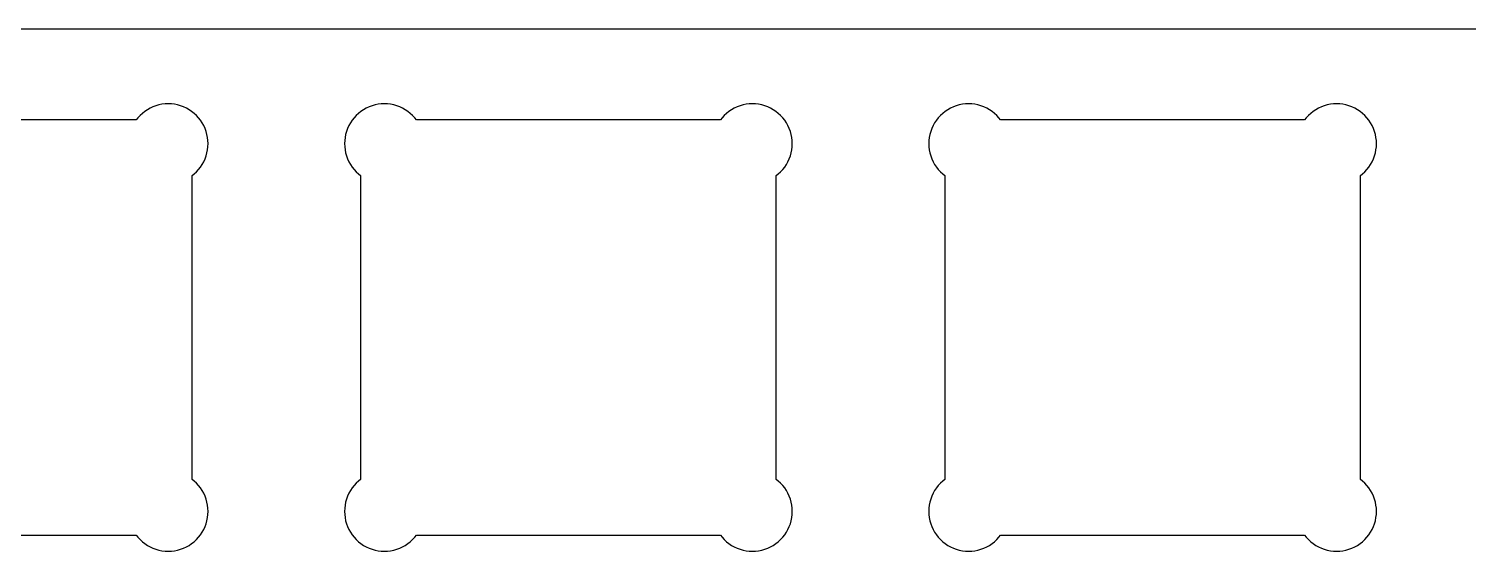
# Model space of a CAD drawing. Extents: x 0 to 286, y 0 to 96.
# Drawn here: x 30.27 to 77.21, y 78.89 to 95.94 of the extents above; entities that cross this region are included whole.
import ezdxf

# ---------------------------------------------------------------- set-up
doc = ezdxf.new("R2010")
doc.units = 0
doc.layers.get('0').update_dxf_attribs({"linetype": 'CONTINUOUS'})

msp = doc.modelspace()

# ---------------------------------------------------------------- linework, layer by layer
at = {"color": 0}
for p, q in [((0.01929, 95.9362), (286.218, 95.9362)), ((34.4165, 93.424), (34.3214, 93.3884)), ((34.5143, 93.4515), (34.4165, 93.424)), ((34.6149, 93.4724), (34.5143, 93.4515)), ((34.7156, 93.4833), (34.6149, 93.4724)), ((34.8175, 93.4875), (34.7156, 93.4833)), ((34.9195, 93.4833), (34.8175, 93.4875)), ((35.0214, 93.4724), (34.9195, 93.4833)), ((35.1221, 93.4515), (35.0214, 93.4724)), ((35.2199, 93.424), (35.1221, 93.4515)), ((35.3162, 93.3884), (35.2199, 93.424)), ((41.4666, 93.424), (41.3713, 93.3884)), ((41.5643, 93.4515), (41.4666, 93.424)), ((41.6648, 93.4724), (41.5643, 93.4515)), ((41.7657, 93.4833), (41.6648, 93.4724)), ((41.8677, 93.4875), (41.7657, 93.4833)), ((41.9696, 93.4833), (41.8677, 93.4875)), ((42.0716, 93.4724), (41.9696, 93.4833)), ((42.1721, 93.4515), (42.0716, 93.4724)), ((42.2698, 93.424), (42.1721, 93.4515)), ((42.3665, 93.3884), (42.2698, 93.424)), ((53.4666, 93.424), (53.3714, 93.3884)), ((53.5644, 93.4515), (53.4666, 93.424)), ((53.6649, 93.4724), (53.5644, 93.4515)), ((53.7655, 93.4833), (53.6649, 93.4724)), ((53.8674, 93.4875), (53.7655, 93.4833)), ((53.9694, 93.4833), (53.8674, 93.4875)), ((54.0713, 93.4724), (53.9694, 93.4833)), ((54.1722, 93.4515), (54.0713, 93.4724)), ((54.2699, 93.424), (54.1722, 93.4515)), ((54.3662, 93.3884), (54.2699, 93.424)), ((60.5166, 93.424), (60.4213, 93.3884)), ((60.6143, 93.4515), (60.5166, 93.424)), ((60.7148, 93.4724), (60.6143, 93.4515)), ((60.8157, 93.4833), (60.7148, 93.4724)), ((60.9177, 93.4875), (60.8157, 93.4833)), ((61.0196, 93.4833), (60.9177, 93.4875)), ((61.1216, 93.4724), (61.0196, 93.4833)), ((61.2221, 93.4515), (61.1216, 93.4724)), ((61.3198, 93.424), (61.2221, 93.4515)), ((61.4165, 93.3884), (61.3198, 93.424)), ((72.5166, 93.424), (72.4214, 93.3884)), ((72.6144, 93.4515), (72.5166, 93.424)), ((72.7149, 93.4724), (72.6144, 93.4515)), ((72.8155, 93.4833), (72.7149, 93.4724)), ((72.9174, 93.4875), (72.8155, 93.4833)), ((73.0194, 93.4833), (72.9174, 93.4875)), ((73.1213, 93.4724), (73.0194, 93.4833)), ((73.2222, 93.4515), (73.1213, 93.4724)), ((73.3199, 93.424), (73.2222, 93.4515)), ((73.4162, 93.3884), (73.3199, 93.424)), ((33.7757, 92.9626), (23.8607, 92.9626)), ((33.8294, 93.0314), (33.7757, 92.9626)), ((33.8983, 93.1072), (33.8294, 93.0314)), ((33.9742, 93.176), (33.8983, 93.1072)), ((34.0541, 93.2381), (33.9742, 93.176)), ((34.1395, 93.296), (34.0541, 93.2381)), ((34.2277, 93.3457), (34.1395, 93.296)), ((34.3214, 93.3884), (34.2277, 93.3457)), ((35.4087, 93.3457), (35.3162, 93.3884)), ((35.4983, 93.296), (35.4087, 93.3457)), ((35.5822, 93.2381), (35.4983, 93.296)), ((35.6623, 93.176), (35.5822, 93.2381)), ((35.7382, 93.1072), (35.6623, 93.176)), ((35.8069, 93.0314), (35.7382, 93.1072)), ((35.8704, 92.9513), (35.8069, 93.0314)), ((35.9269, 92.8659), (35.8704, 92.9513)), ((40.8174, 92.9513), (40.7596, 92.8659)), ((40.8795, 93.0314), (40.8174, 92.9513)), ((40.9483, 93.1072), (40.8795, 93.0314)), ((41.0242, 93.176), (40.9483, 93.1072)), ((41.1043, 93.2381), (41.0242, 93.176)), ((41.1896, 93.296), (41.1043, 93.2381)), ((41.2778, 93.3457), (41.1896, 93.296)), ((41.3713, 93.3884), (41.2778, 93.3457)), ((42.4586, 93.3457), (42.3665, 93.3884)), ((42.5482, 93.296), (42.4586, 93.3457)), ((42.6325, 93.2381), (42.5482, 93.296)), ((42.7122, 93.176), (42.6325, 93.2381)), ((42.7881, 93.1072), (42.7122, 93.176)), ((42.8569, 93.0314), (42.7881, 93.1072)), ((42.9108, 92.9626), (42.8569, 93.0314)), ((52.8257, 92.9626), (42.9108, 92.9626)), ((52.8796, 93.0314), (52.8257, 92.9626)), ((52.9484, 93.1072), (52.8796, 93.0314)), ((53.0243, 93.176), (52.9484, 93.1072)), ((53.104, 93.2381), (53.0243, 93.176)), ((53.1894, 93.296), (53.104, 93.2381)), ((53.2776, 93.3457), (53.1894, 93.296)), ((53.3714, 93.3884), (53.2776, 93.3457)), ((54.4587, 93.3457), (54.3662, 93.3884)), ((54.5483, 93.296), (54.4587, 93.3457)), ((54.6322, 93.2381), (54.5483, 93.296)), ((54.7123, 93.176), (54.6322, 93.2381)), ((54.7882, 93.1072), (54.7123, 93.176)), ((54.8569, 93.0314), (54.7882, 93.1072)), ((54.9204, 92.9513), (54.8569, 93.0314)), ((54.9769, 92.8659), (54.9204, 92.9513)), ((59.8674, 92.9513), (59.8096, 92.8659)), ((59.9295, 93.0314), (59.8674, 92.9513)), ((59.9983, 93.1072), (59.9295, 93.0314)), ((60.0742, 93.176), (59.9983, 93.1072)), ((60.1543, 93.2381), (60.0742, 93.176)), ((60.2396, 93.296), (60.1543, 93.2381)), ((60.3278, 93.3457), (60.2396, 93.296)), ((60.4213, 93.3884), (60.3278, 93.3457)), ((61.5086, 93.3457), (61.4165, 93.3884)), ((61.5982, 93.296), (61.5086, 93.3457)), ((61.6825, 93.2381), (61.5982, 93.296)), ((61.7622, 93.176), (61.6825, 93.2381)), ((61.8381, 93.1072), (61.7622, 93.176)), ((61.9069, 93.0314), (61.8381, 93.1072)), ((61.9608, 92.9626), (61.9069, 93.0314)), ((71.8757, 92.9626), (61.9608, 92.9626)), ((71.9296, 93.0314), (71.8757, 92.9626)), ((71.9984, 93.1072), (71.9296, 93.0314)), ((72.0743, 93.176), (71.9984, 93.1072)), ((72.154, 93.2381), (72.0743, 93.176)), ((72.2394, 93.296), (72.154, 93.2381)), ((72.3276, 93.3457), (72.2394, 93.296)), ((72.4214, 93.3884), (72.3276, 93.3457)), ((73.5087, 93.3457), (73.4162, 93.3884)), ((73.5983, 93.296), (73.5087, 93.3457)), ((73.6822, 93.2381), (73.5983, 93.296)), ((73.7623, 93.176), (73.6822, 93.2381)), ((73.8382, 93.1072), (73.7623, 93.176)), ((73.9069, 93.0314), (73.8382, 93.1072)), ((73.9704, 92.9513), (73.9069, 93.0314)), ((74.0269, 92.8659), (73.9704, 92.9513)), ((35.9763, 92.7777), (35.9269, 92.8659)), ((36.0193, 92.6842), (35.9763, 92.7777)), ((36.0549, 92.589), (36.0193, 92.6842)), ((36.0825, 92.4913), (36.0549, 92.589)), ((36.1019, 92.3907), (36.0825, 92.4913)), ((40.604, 92.4913), (40.5832, 92.3907)), ((40.6315, 92.589), (40.604, 92.4913)), ((40.6672, 92.6842), (40.6315, 92.589)), ((40.7099, 92.7777), (40.6672, 92.6842)), ((40.7596, 92.8659), (40.7099, 92.7777)), ((55.0263, 92.7777), (54.9769, 92.8659)), ((55.0693, 92.6842), (55.0263, 92.7777)), ((55.1049, 92.589), (55.0693, 92.6842)), ((55.1325, 92.4913), (55.1049, 92.589)), ((55.1519, 92.3907), (55.1325, 92.4913)), ((59.654, 92.4913), (59.6332, 92.3907)), ((59.6815, 92.589), (59.654, 92.4913)), ((59.7158, 92.6842), (59.6815, 92.589)), ((59.7598, 92.7777), (59.7158, 92.6842)), ((59.8096, 92.8659), (59.7598, 92.7777)), ((74.0763, 92.7777), (74.0269, 92.8659)), ((74.1193, 92.6842), (74.0763, 92.7777)), ((74.1549, 92.589), (74.1193, 92.6842)), ((74.1825, 92.4913), (74.1549, 92.589)), ((74.2019, 92.3907), (74.1825, 92.4913)), ((36.1142, 92.2898), (36.1019, 92.3907)), ((36.1019, 91.984), (36.1142, 92.0859)), ((36.1184, 92.1879), (36.1142, 92.2898)), ((36.1142, 92.0859), (36.1184, 92.1879)), ((40.5723, 92.2898), (40.568, 92.1879)), ((40.568, 92.1879), (40.5723, 92.0859)), ((40.5832, 92.3907), (40.5723, 92.2898)), ((40.5723, 92.0859), (40.5832, 91.984)), ((55.1642, 92.2898), (55.1519, 92.3907)), ((55.1519, 91.984), (55.1642, 92.0859)), ((55.1684, 92.1879), (55.1642, 92.2898)), ((55.1642, 92.0859), (55.1684, 92.1879)), ((59.6209, 92.2898), (59.618, 92.1879)), ((59.618, 92.1879), (59.6209, 92.0859)), ((59.6332, 92.3907), (59.6209, 92.2898)), ((59.6209, 92.0859), (59.6332, 91.984)), ((74.2142, 92.2898), (74.2019, 92.3907)), ((74.2019, 91.984), (74.2142, 92.0859)), ((74.2184, 92.1879), (74.2142, 92.2898)), ((74.2142, 92.0859), (74.2184, 92.1879)), ((35.9269, 91.5074), (35.9763, 91.597)), ((35.9763, 91.597), (36.0193, 91.6891)), ((36.0193, 91.6891), (36.0549, 91.7857)), ((36.0549, 91.7857), (36.0825, 91.8834)), ((36.0825, 91.8834), (36.1019, 91.984)), ((40.5832, 91.984), (40.604, 91.8834)), ((40.604, 91.8834), (40.6315, 91.7857)), ((40.6315, 91.7857), (40.6672, 91.6891)), ((40.6672, 91.6891), (40.7099, 91.597)), ((40.7099, 91.597), (40.7596, 91.5074)), ((54.9769, 91.5074), (55.0263, 91.597)), ((55.0263, 91.597), (55.0693, 91.6891)), ((55.0693, 91.6891), (55.1049, 91.7857)), ((55.1049, 91.7857), (55.1325, 91.8834)), ((55.1325, 91.8834), (55.1519, 91.984)), ((59.6332, 91.984), (59.654, 91.8834)), ((59.654, 91.8834), (59.6815, 91.7857)), ((59.6815, 91.7857), (59.7158, 91.6891)), ((59.7158, 91.6891), (59.7598, 91.597)), ((59.7598, 91.597), (59.8096, 91.5074)), ((74.0269, 91.5074), (74.0763, 91.597)), ((74.0763, 91.597), (74.1193, 91.6891)), ((74.1193, 91.6891), (74.1549, 91.7857)), ((74.1549, 91.7857), (74.1825, 91.8834)), ((74.1825, 91.8834), (74.2019, 91.984)), ((35.5935, 91.1447), (35.6623, 91.1987)), ((35.5935, 81.2299), (35.5935, 91.1447)), ((35.6623, 91.1987), (35.7382, 91.2675)), ((35.7382, 91.2675), (35.8069, 91.3433)), ((35.8069, 91.3433), (35.8704, 91.4231)), ((35.8704, 91.4231), (35.9269, 91.5074)), ((40.7596, 91.5074), (40.8174, 91.4231)), ((40.8174, 91.4231), (40.8795, 91.3433)), ((40.8795, 91.3433), (40.9483, 91.2675)), ((40.9483, 91.2675), (41.0242, 91.1987)), ((41.0242, 91.1987), (41.093, 91.1447)), ((41.093, 91.1447), (41.093, 81.2299)), ((54.6435, 91.1447), (54.7123, 91.1987)), ((54.6435, 81.2299), (54.6435, 91.1447)), ((54.7123, 91.1987), (54.7882, 91.2675)), ((54.7882, 91.2675), (54.8569, 91.3433)), ((54.8569, 91.3433), (54.9204, 91.4231)), ((54.9204, 91.4231), (54.9769, 91.5074)), ((59.8096, 91.5074), (59.8674, 91.4231)), ((59.8674, 91.4231), (59.9295, 91.3433)), ((59.9295, 91.3433), (59.9983, 91.2675)), ((59.9983, 91.2675), (60.0742, 91.1987)), ((60.0742, 91.1987), (60.1416, 91.1447)), ((60.1416, 91.1447), (60.1416, 81.2299)), ((73.6935, 91.1447), (73.7623, 91.1987)), ((73.6935, 81.2299), (73.6935, 91.1447)), ((73.7623, 91.1987), (73.8382, 91.2675)), ((73.8382, 91.2675), (73.9069, 91.3433)), ((73.9069, 91.3433), (73.9704, 91.4231)), ((73.9704, 91.4231), (74.0269, 91.5074)), ((35.6623, 81.1759), (35.5935, 81.2299)), ((41.093, 81.2299), (41.0242, 81.1759)), ((54.7123, 81.1759), (54.6435, 81.2299)), ((60.1416, 81.2299), (60.0742, 81.1759)), ((73.7623, 81.1759), (73.6935, 81.2299)), ((35.7382, 81.1071), (35.6623, 81.1759)), ((35.8069, 81.0313), (35.7382, 81.1071)), ((35.8704, 80.9516), (35.8069, 81.0313)), ((35.9269, 80.8662), (35.8704, 80.9516)), ((35.9763, 80.778), (35.9269, 80.8662)), ((36.0193, 80.6842), (35.9763, 80.778)), ((40.7099, 80.778), (40.6672, 80.6842)), ((40.7596, 80.8662), (40.7099, 80.778)), ((40.8174, 80.9516), (40.7596, 80.8662)), ((40.8795, 81.0313), (40.8174, 80.9516)), ((40.9483, 81.1071), (40.8795, 81.0313)), ((41.0242, 81.1759), (40.9483, 81.1071)), ((54.7882, 81.1071), (54.7123, 81.1759)), ((54.8569, 81.0313), (54.7882, 81.1071)), ((54.9204, 80.9516), (54.8569, 81.0313)), ((54.9769, 80.8662), (54.9204, 80.9516)), ((55.0263, 80.778), (54.9769, 80.8662)), ((55.0693, 80.6842), (55.0263, 80.778)), ((59.7598, 80.778), (59.7158, 80.6842)), ((59.8096, 80.8662), (59.7598, 80.778)), ((59.8674, 80.9516), (59.8096, 80.8662)), ((59.9295, 81.0313), (59.8674, 80.9516)), ((59.9983, 81.1071), (59.9295, 81.0313)), ((60.0742, 81.1759), (59.9983, 81.1071)), ((73.8382, 81.1071), (73.7623, 81.1759)), ((73.9069, 81.0313), (73.8382, 81.1071)), ((73.9704, 80.9516), (73.9069, 81.0313)), ((74.0269, 80.8662), (73.9704, 80.9516)), ((74.0763, 80.778), (74.0269, 80.8662)), ((74.1193, 80.6842), (74.0763, 80.778)), ((36.0549, 80.5889), (36.0193, 80.6842)), ((36.0825, 80.4912), (36.0549, 80.5889)), ((36.1019, 80.3906), (36.0825, 80.4912)), ((36.1142, 80.2901), (36.1019, 80.3906)), ((36.1184, 80.1882), (36.1142, 80.2901)), ((40.5723, 80.2901), (40.568, 80.1882)), ((40.5832, 80.3906), (40.5723, 80.2901)), ((40.604, 80.4912), (40.5832, 80.3906)), ((40.6315, 80.5889), (40.604, 80.4912)), ((40.6672, 80.6842), (40.6315, 80.5889)), ((55.1049, 80.5889), (55.0693, 80.6842)), ((55.1325, 80.4912), (55.1049, 80.5889)), ((55.1519, 80.3906), (55.1325, 80.4912)), ((55.1642, 80.2901), (55.1519, 80.3906)), ((55.1684, 80.1882), (55.1642, 80.2901)), ((59.6209, 80.2901), (59.618, 80.1882)), ((59.6332, 80.3906), (59.6209, 80.2901)), ((59.654, 80.4912), (59.6332, 80.3906)), ((59.6815, 80.5889), (59.654, 80.4912)), ((59.7158, 80.6842), (59.6815, 80.5889)), ((74.1549, 80.5889), (74.1193, 80.6842)), ((74.1825, 80.4912), (74.1549, 80.5889)), ((74.2019, 80.3906), (74.1825, 80.4912)), ((74.2142, 80.2901), (74.2019, 80.3906)), ((74.2184, 80.1882), (74.2142, 80.2901)), ((36.0549, 79.7856), (36.0825, 79.8834)), ((36.0825, 79.8834), (36.1019, 79.9842)), ((36.1019, 79.9842), (36.1142, 80.0862)), ((36.1142, 80.0862), (36.1184, 80.1882)), ((40.568, 80.1882), (40.5723, 80.0862)), ((40.5723, 80.0862), (40.5832, 79.9842)), ((40.5832, 79.9842), (40.604, 79.8834)), ((40.604, 79.8834), (40.6315, 79.7856)), ((55.1049, 79.7856), (55.1325, 79.8834)), ((55.1325, 79.8834), (55.1519, 79.9842)), ((55.1519, 79.9842), (55.1642, 80.0862)), ((55.1642, 80.0862), (55.1684, 80.1882)), ((59.618, 80.1882), (59.6209, 80.0862)), ((59.6209, 80.0862), (59.6332, 79.9842)), ((59.6332, 79.9842), (59.654, 79.8834)), ((59.654, 79.8834), (59.6815, 79.7856)), ((74.1549, 79.7856), (74.1825, 79.8834)), ((74.1825, 79.8834), (74.2019, 79.9842)), ((74.2019, 79.9842), (74.2142, 80.0862)), ((74.2142, 80.0862), (74.2184, 80.1882)), ((23.8607, 79.412), (33.7757, 79.412)), ((33.7757, 79.412), (33.8294, 79.3433)), ((33.8294, 79.3433), (33.8983, 79.2674)), ((35.7382, 79.2674), (35.8069, 79.3433)), ((35.8069, 79.3433), (35.8704, 79.4233)), ((35.8704, 79.4233), (35.9269, 79.5073)), ((35.9269, 79.5073), (35.9763, 79.5969)), ((35.9763, 79.5969), (36.0193, 79.6893)), ((36.0193, 79.6893), (36.0549, 79.7856)), ((40.6315, 79.7856), (40.6672, 79.6893)), ((40.6672, 79.6893), (40.7099, 79.5969)), ((40.7099, 79.5969), (40.7596, 79.5073)), ((40.7596, 79.5073), (40.8174, 79.4233)), ((40.8174, 79.4233), (40.8795, 79.3433)), ((40.8795, 79.3433), (40.9483, 79.2674)), ((42.7881, 79.2674), (42.8569, 79.3433)), ((42.8569, 79.3433), (42.9108, 79.412)), ((42.9108, 79.412), (52.8257, 79.412)), ((52.8257, 79.412), (52.8796, 79.3433)), ((52.8796, 79.3433), (52.9484, 79.2674)), ((54.7882, 79.2674), (54.8569, 79.3433)), ((54.8569, 79.3433), (54.9204, 79.4233)), ((54.9204, 79.4233), (54.9769, 79.5073)), ((54.9769, 79.5073), (55.0263, 79.5969)), ((55.0263, 79.5969), (55.0693, 79.6893)), ((55.0693, 79.6893), (55.1049, 79.7856)), ((59.6815, 79.7856), (59.7158, 79.6893)), ((59.7158, 79.6893), (59.7598, 79.5969)), ((59.7598, 79.5969), (59.8096, 79.5073)), ((59.8096, 79.5073), (59.8674, 79.4233)), ((59.8674, 79.4233), (59.9295, 79.3433)), ((59.9295, 79.3433), (59.9983, 79.2674)), ((61.8381, 79.2674), (61.9069, 79.3433)), ((61.9069, 79.3433), (61.9608, 79.412)), ((61.9608, 79.412), (71.8757, 79.412)), ((71.8757, 79.412), (71.9296, 79.3433)), ((71.9296, 79.3433), (71.9984, 79.2674)), ((73.8382, 79.2674), (73.9069, 79.3433)), ((73.9069, 79.3433), (73.9704, 79.4233)), ((73.9704, 79.4233), (74.0269, 79.5073)), ((74.0269, 79.5073), (74.0763, 79.5969)), ((74.0763, 79.5969), (74.1193, 79.6893)), ((74.1193, 79.6893), (74.1549, 79.7856)), ((33.8983, 79.2674), (33.9742, 79.1986)), ((33.9742, 79.1986), (34.0541, 79.1351)), ((34.0541, 79.1351), (34.1395, 79.0787)), ((34.1395, 79.0787), (34.2277, 79.0293)), ((34.2277, 79.0293), (34.3214, 78.9862)), ((34.3214, 78.9862), (34.4165, 78.9506)), ((34.4165, 78.9506), (34.5143, 78.9231)), ((34.5143, 78.9231), (34.6149, 78.9037)), ((34.6149, 78.9037), (34.7156, 78.8913)), ((34.7156, 78.8913), (34.8175, 78.8871)), ((34.8175, 78.8871), (34.9195, 78.8913)), ((34.9195, 78.8913), (35.0214, 78.9037)), ((35.0214, 78.9037), (35.1221, 78.9231)), ((35.1221, 78.9231), (35.2199, 78.9506)), ((35.2199, 78.9506), (35.3162, 78.9862)), ((35.3162, 78.9862), (35.4087, 79.0293)), ((35.4087, 79.0293), (35.4983, 79.0787)), ((35.4983, 79.0787), (35.5822, 79.1351)), ((35.5822, 79.1351), (35.6623, 79.1986)), ((35.6623, 79.1986), (35.7382, 79.2674)), ((40.9483, 79.2674), (41.0242, 79.1986)), ((41.0242, 79.1986), (41.1043, 79.1351)), ((41.1043, 79.1351), (41.1896, 79.0787)), ((41.1896, 79.0787), (41.2778, 79.0293)), ((41.2778, 79.0293), (41.3713, 78.9862)), ((41.3713, 78.9862), (41.4666, 78.9506)), ((41.4666, 78.9506), (41.5643, 78.9231)), ((41.5643, 78.9231), (41.6648, 78.9037)), ((41.6648, 78.9037), (41.7657, 78.8913)), ((41.7657, 78.8913), (41.8677, 78.8871)), ((41.8677, 78.8871), (41.9696, 78.8913)), ((41.9696, 78.8913), (42.0716, 78.9037)), ((42.0716, 78.9037), (42.1721, 78.9231)), ((42.1721, 78.9231), (42.2698, 78.9506)), ((42.2698, 78.9506), (42.3665, 78.9862)), ((42.3665, 78.9862), (42.4586, 79.0293)), ((42.4586, 79.0293), (42.5482, 79.0787)), ((42.5482, 79.0787), (42.6325, 79.1351)), ((42.6325, 79.1351), (42.7122, 79.1986)), ((42.7122, 79.1986), (42.7881, 79.2674)), ((52.9484, 79.2674), (53.0243, 79.1986)), ((53.0243, 79.1986), (53.104, 79.1351)), ((53.104, 79.1351), (53.1894, 79.0787)), ((53.1894, 79.0787), (53.2776, 79.0293)), ((53.2776, 79.0293), (53.3714, 78.9862)), ((53.3714, 78.9862), (53.4666, 78.9506)), ((53.4666, 78.9506), (53.5644, 78.9231)), ((53.5644, 78.9231), (53.6649, 78.9037)), ((53.6649, 78.9037), (53.7655, 78.8913)), ((53.7655, 78.8913), (53.8674, 78.8871)), ((53.8674, 78.8871), (53.9694, 78.8913)), ((53.9694, 78.8913), (54.0713, 78.9037)), ((54.0713, 78.9037), (54.1722, 78.9231)), ((54.1722, 78.9231), (54.2699, 78.9506)), ((54.2699, 78.9506), (54.3662, 78.9862)), ((54.3662, 78.9862), (54.4587, 79.0293)), ((54.4587, 79.0293), (54.5483, 79.0787)), ((54.5483, 79.0787), (54.6322, 79.1351)), ((54.6322, 79.1351), (54.7123, 79.1986)), ((54.7123, 79.1986), (54.7882, 79.2674)), ((59.9983, 79.2674), (60.0742, 79.1986)), ((60.0742, 79.1986), (60.1543, 79.1351)), ((60.1543, 79.1351), (60.2396, 79.0787)), ((60.2396, 79.0787), (60.3278, 79.0293)), ((60.3278, 79.0293), (60.4213, 78.9862)), ((60.4213, 78.9862), (60.5166, 78.9506)), ((60.5166, 78.9506), (60.6143, 78.9231)), ((60.6143, 78.9231), (60.7148, 78.9037)), ((60.7148, 78.9037), (60.8157, 78.8913)), ((60.8157, 78.8913), (60.9177, 78.8871)), ((60.9177, 78.8871), (61.0196, 78.8913)), ((61.0196, 78.8913), (61.1216, 78.9037)), ((61.1216, 78.9037), (61.2221, 78.9231)), ((61.2221, 78.9231), (61.3198, 78.9506)), ((61.3198, 78.9506), (61.4165, 78.9862)), ((61.4165, 78.9862), (61.5086, 79.0293)), ((61.5086, 79.0293), (61.5982, 79.0787)), ((61.5982, 79.0787), (61.6825, 79.1351)), ((61.6825, 79.1351), (61.7622, 79.1986)), ((61.7622, 79.1986), (61.8381, 79.2674)), ((71.9984, 79.2674), (72.0743, 79.1986)), ((72.0743, 79.1986), (72.154, 79.1351)), ((72.154, 79.1351), (72.2394, 79.0787)), ((72.2394, 79.0787), (72.3276, 79.0293)), ((72.3276, 79.0293), (72.4214, 78.9862)), ((72.4214, 78.9862), (72.5166, 78.9506)), ((72.5166, 78.9506), (72.6144, 78.9231)), ((72.6144, 78.9231), (72.7149, 78.9037)), ((72.7149, 78.9037), (72.8155, 78.8913)), ((72.8155, 78.8913), (72.9174, 78.8871)), ((72.9174, 78.8871), (73.0194, 78.8913)), ((73.0194, 78.8913), (73.1213, 78.9037)), ((73.1213, 78.9037), (73.2222, 78.9231)), ((73.2222, 78.9231), (73.3199, 78.9506)), ((73.3199, 78.9506), (73.4162, 78.9862)), ((73.4162, 78.9862), (73.5087, 79.0293)), ((73.5087, 79.0293), (73.5983, 79.0787)), ((73.5983, 79.0787), (73.6822, 79.1351)), ((73.6822, 79.1351), (73.7623, 79.1986)), ((73.7623, 79.1986), (73.8382, 79.2674))]:
    msp.add_line(p, q, dxfattribs=at)

doc.saveas('drawing.dxf')
